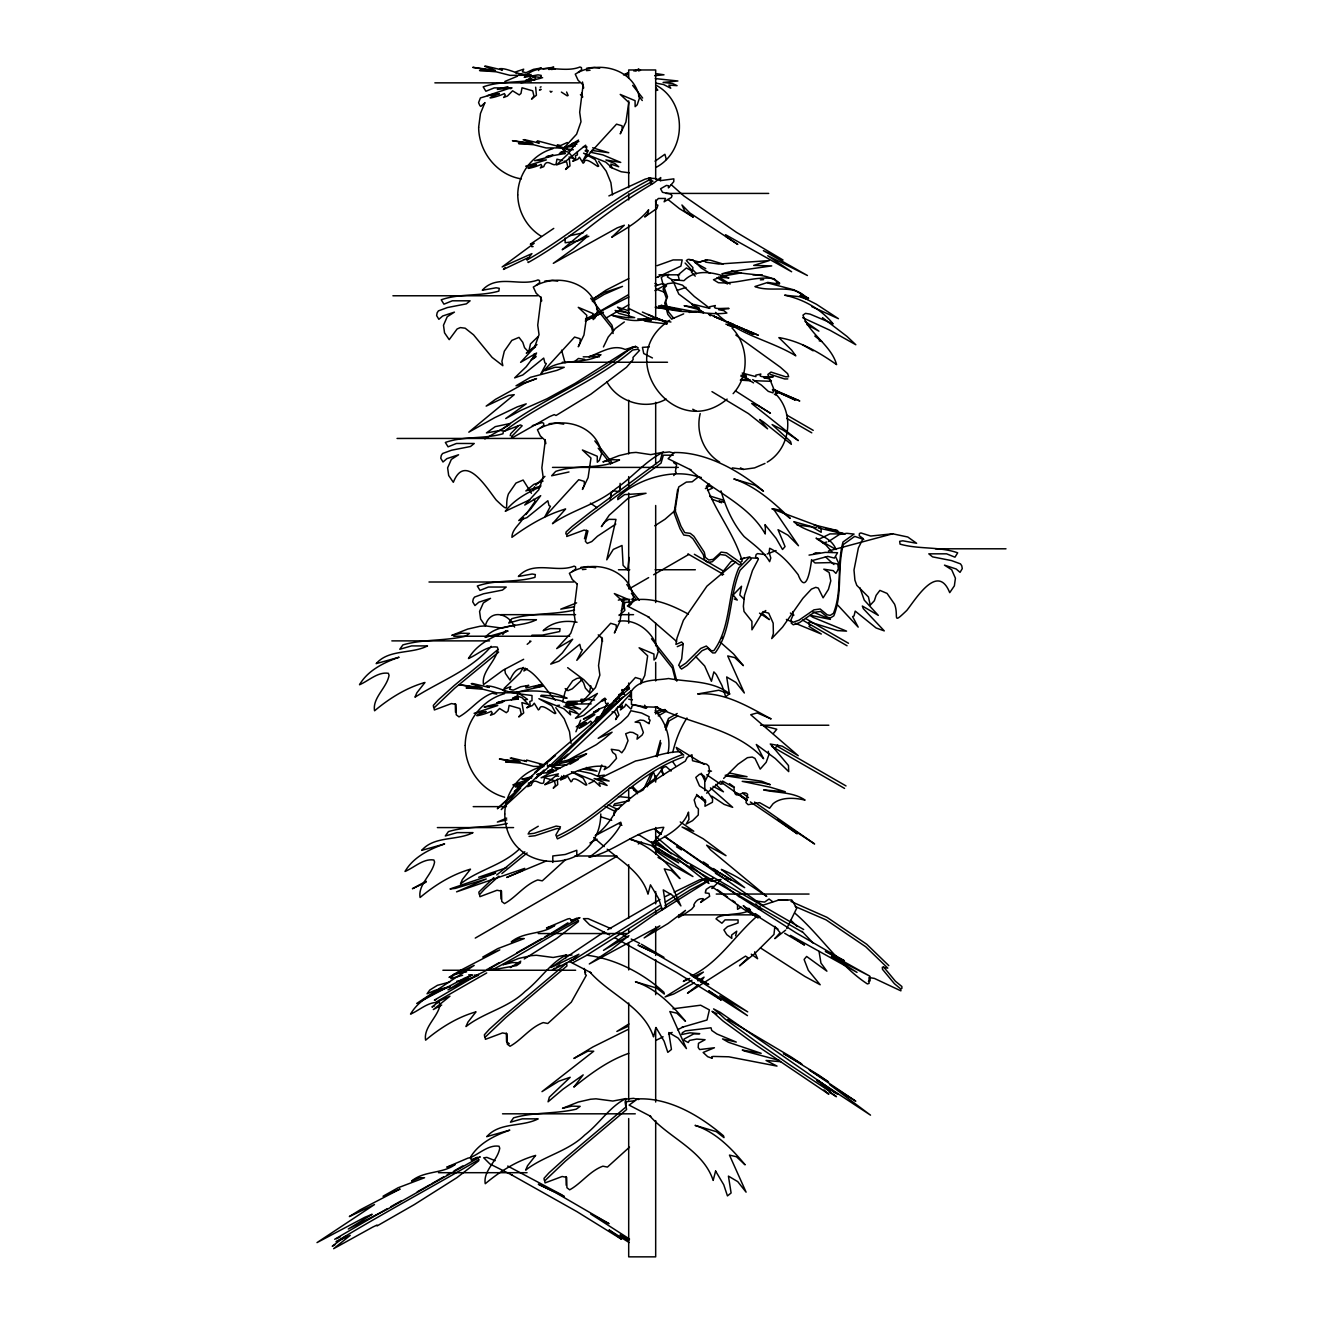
<?xml version="1.0" encoding="UTF-8"?>
<svg xmlns="http://www.w3.org/2000/svg" width="1323" height="1323" viewBox="0 0 1323 1323"><rect width="100%" height="100%" fill="white"/><g stroke="black" fill="none" stroke-linecap="round" stroke-linejoin="round"><path stroke-width="1.5" d="M619.743 485.855L619.693 491.693L613.343 490.8L610.978 492.884L610.3 500.077M620.057 489.212L620.123 483.375M838.517 569.419L838.716 563.284L835.689 556.884M568.014 754.143L559.927 760.493M604.727 700.347L604.925 698.097M610.68 497.597L611.176 492.189M629.087 557.463L627.714 569.998L623.1 565.351L622.025 545.473L613.277 549.425L606.761 559.827L615.972 519.426L608.828 519.344L604.561 522.304L601.386 526.637L609.241 515.176L628.69 497.779L646.054 493.281L624.605 494.604L617.808 499.631L617.874 497.564C636.661 479.075 674.201 467.466 699.867 477.537M477.256 1158.402L477.371 1157.212L471.087 1159.957M576.96 919.253L577.093 918.063L570.792 920.808M756.144 916.988L756.21 916.922C734.43 936.122 718.802 962.367 692.111 975.58M563.747 775.394L563.515 777.296L560.505 779.925L565.632 777.858L567.286 775.758L571.007 781.843L572.016 781.033C572.909 774.898 582.6 783.448 585.99 785.167L586.8 784.787L583.145 778.089L571.453 771.673M700.198 413.586C695.617 431.844 703.456 452.218 719.613 462.107M667.983 753.184C671.307 737.953 665.701 721.911 655.199 710.699M600.791 813.976C600.113 877.099 505.452 877.347 504.791 814.075M478.661 127.19L480.447 113.513L484.929 102.582M517.756 194.828C517.855 173.809 532.557 154.295 552.865 148.705M465.2 745.345C465.316 721.812 481.77 699.966 504.526 693.699M504.791 813.893C504.906 792.593 519.79 772.814 540.379 767.158M672.696 752.539C675.491 740.582 680.154 728.394 686.968 717.992M565.831 533.996L566.128 531.912L572.131 526.455L590.389 512.199L660.177 460.619L662.459 452.681L669.455 451.92L673.887 453.111M677.674 489.394L674.102 512.944L680.005 528.687L683.759 535.054L689.316 535.765L692.905 538.659L703.323 554.684L704.415 559.811L707.722 562.424L712.237 561.762L720.125 554.502L725.599 555.23L739.342 564.888L741.194 563.499M573.14 962.565L586.221 955.603L661.533 907.843M811.578 559.629C810.552 568.146 806.335 596.342 798.149 574.662C790.211 564.508 781.463 553.94 769.655 548.251L769.143 552.634L770.796 557.992L769.622 561.663C763.487 551.195 753.267 544.332 744.154 536.592C732.826 523.577 725.666 507.238 720.985 490.833M510.198 435.763L510.711 433.663L518.384 425.89M562.705 701.719L565.153 691.631L572.661 680.832L576.762 678.501L579.821 677.823L583.592 682.784L585.394 688.158L589.479 692.541L590.835 685.794M735.605 935.808L736.746 931.194L731.619 935.047L731.801 938.404L726.807 934.666L723.896 929.92L727.534 926.629L738.052 922.941L738.085 919.898L725.054 919.882L721.911 923.239L716.008 918.873L717.827 917.087C728.378 913.035 740.219 915.268 750.422 910.191L748.851 908.24M584.485 538.808L586.635 530.176M656.158 756.227L660.442 740.467M657.233 756.756L660.987 742.947M623.365 602.924L624.307 599.947L629.88 599.385M565.45 958.514L566.393 955.537L571.983 954.958M533.268 490.8L534.591 486.632M534.095 354.002L533.285 356.912L535.765 354.878M590.819 724.706L591.695 722.226L590.554 721.118C585.113 725.864 570.246 733.653 586.205 722.424L576.233 726.807L594.837 714.618L583.443 719.1L584.452 718.422L598.029 710.914L599.551 708.847L611.028 704.332M665.022 727.485L668.528 718.455L677.211 713.494M665.568 729.982L669.074 720.936L677.756 715.991M650.982 773.591L643.391 789.748L639.786 791.832L637.074 791.253L632.956 786.887M647.261 786.772L652.95 772.516M575.902 731.768L580.615 720.274M525.165 668.065L523.908 670.993L527.298 668.843M601.783 764.992L598.095 776.006L604.379 775.096M640.745 683.859L644.764 675.458L647.658 655.811L639.092 647.774L653.942 654.042L654.009 660.012L656.043 658.192L658.308 651.495C654.753 633.419 637.372 618.354 618.469 621.264M603.437 346.957L608.233 337.034L615.36 328.517L624.324 321.985M630.128 695.65L629.649 696.609L631.303 696.791M665.998 300.354L664.692 303.017L667.817 314.411L671.671 319.058M758.41 909.232L760.113 906.156M523.263 667.42L520.253 672.812L504.195 688.307M630.128 692.789L631.418 690.656L622.587 697.8L551.956 766.43M777.659 745.047L774.683 748.785L770.267 744.022L782.174 746.155L798.249 755.731L750.703 714.718L757.236 712.915L771.144 718.935C748.421 706.813 724.425 691.731 697.668 693.963L718.753 690.242L729.899 693.996C712.865 680.402 689.134 682.288 668.578 678.517C655.365 680.7 640.018 678.699 631.451 691.053L631.435 704.382L644.764 706.813L657.696 707.226L656.473 707.144C692.194 724.64 735.472 728.295 763.619 758.691L756.309 744.485L775.311 758.542L788.706 771.623L788.475 765.537L771.623 745.411M700.578 982.013L704.068 977.151L697.866 980.856M595.383 719.497L597.103 716.785L599.286 717.281M558.802 762.66L560.472 760.245L553.312 766.282M605.289 706.581L608.051 703.075L606.777 704.712M786.722 928.614L796.711 908.223L791.799 899.954L778.966 899.971L761.998 905.527M733.124 393.659C749.761 375.567 748.835 345.419 731.9 327.806M523.528 517.74C520.005 524.156 511.885 529.415 511.935 537.32C528.191 525.413 546.217 514.63 565.616 508.991L552.485 523.71C572.396 509.752 597.103 504.559 615.939 488.6C632.956 476.975 646.219 460.172 663.567 452.135L650.767 454.632L636.016 452.4L630.939 452.83L619.081 455.608L602.908 461.876L612.086 459.709L619.544 459.924C600.146 469.963 576.266 464.191 555.677 471.418L551.641 475.784L568.989 471.98M525.975 514.531L534.806 501.814L534.69 499.829L533.434 499.267M656.655 167.045C687.117 150.375 686.935 102.053 656.489 85.449M647.162 784.473L655.332 778.139L662.84 768.25M673.754 475.569L676.218 472.394L675.408 471.418L676.615 464.687L673.556 462.587M535.732 485.21L544.927 476.379M527.182 644.301L530.936 641.275L529.63 641.142M751.199 559.05L740.119 570.23C728.659 596.524 732.396 629.616 715.148 652.884L712.684 652.95L707.656 648.27L702.1 650.651L687.199 665.37L681.56 669.058L679.989 667.553M502.79 634.544L505.733 630.641M585.824 150.078L585.13 150.888L586.668 151.483M540.231 89.22L539.437 90.129L541.223 89.451M502.905 428.85C543.125 398.19 592.952 380.346 631.402 347.536L636.462 346.775L638.265 347.966M505.188 267.577L503.451 269.429L527.811 257.836M773.227 733.62L776.799 729.238L763.321 725.748M564.094 758.724L614.104 711.559L631.137 693.318M720.787 781.215L706.614 793.188M723.648 778.404L737.92 764.297L747.445 757.666L752.225 757.054L755.003 758.41L760.196 769.11L766.182 762.296L768.911 754.672L768.25 751.282M535.815 778.569L544.233 770.102L501.252 809.577L520.716 787.896L497.349 808.733L532.474 775.791L514.283 791.766L520.799 785.432L555.478 755.268L535.021 772.483L538.345 769.093L622.885 697.089L541.057 774.038M565.781 859.52L542.265 880.853L537.733 879.944C524.652 884.74 516.168 897.209 504.51 903.592L501.764 901.492L501.5 891.14L497.001 890.263L479.885 896.68L479.588 894.596L484.532 889.139L498.87 876.173M629.483 1147.157L607.422 1167.084L602.891 1166.175C589.81 1170.971 581.326 1183.44 569.667 1189.824L566.922 1187.723L566.657 1177.371L562.176 1176.494L545.043 1182.911L544.745 1180.827L565.467 1161.098L626.606 1109.534L625.812 1104.573L626.755 1101.596L634.197 1100.835M595.251 721.035L620.685 695.65L629.516 688.506M735.72 561.961L706.929 586.155L683.379 620.355L676.979 638.116L675.921 644.433L681.593 641.986L683.23 643.689L681.676 659.036L678.649 665.32L680.22 666.825L685.86 663.154L700.76 648.419L706.317 646.037L711.344 650.734L713.808 650.668C731.057 627.4 727.319 594.308 738.78 568.014L749.86 556.818L740.4 559.199M854.41 536.576L843.363 544.514C836.913 567.832 842.883 593.167 833.837 615.807L830.563 617.891L827.603 617.312L820.508 611.474L814.29 612.334L799.34 622.703L793.304 624.803L791.088 622.951M491.246 646.302C470.558 670.298 440.807 680.799 414.959 697.204L416.844 692.822L424.964 682.47C406.442 687.695 389.243 698.461 374.558 710.798C372.243 697.833 386.911 687.795 389.061 675.292L388.35 673.308C377.898 671.571 368.687 680.898 359.509 684.752C367.827 670.348 383.935 662.492 399.099 657.217L376.162 663.633C389.028 648.948 411.37 654.273 427.494 645.922L411.569 645.905L399.778 649.262L402.887 644.896C423.343 639.026 444.941 641.093 465.564 636.214L469.483 633.403L461.247 633.204L451.821 635.354L467.681 629.087L479.852 626.308L485.293 625.878L502.128 628.111L514.845 625.018M493.843 877.562L478.86 892.099L479.158 894.183M496.72 874.983L524.818 851.764M497.928 649.576L454.054 685.678L438.293 699.933L433.332 705.391L433.63 707.474M498.655 652.074L454.781 688.158L434.06 707.888L434.357 709.971L451.49 703.555L455.972 704.415L456.237 714.784L458.982 716.884C470.641 710.501 479.124 698.031 492.206 693.235L496.737 694.145M621.264 610.465L624.142 607.885L623.629 604.578M619.114 615.542L624.869 610.383L624.076 605.421L625.018 602.445L630.608 601.866M566.244 963.475L505.105 1015.039L489.328 1029.294L484.383 1034.768L484.681 1036.852M627.4 74.865L626.027 74.32L628.408 72.616L623.48 74.898M785.597 930.135L774.831 938.635L780.123 932.665L774.881 926.414L773.955 934.435L754.209 954.081L739.54 965.856L748.057 957.786L745.527 956.132L687.497 993.193L698.412 984.692M675.739 509.901L665.039 519.228L654.736 525.81M666.544 285.917L663.055 288.943L666.643 299.031M704.663 261.557L706.962 259.821L710.534 260.251L723.135 264.038M621.827 601.552L623.794 598.806L618.337 600.129M540.379 774.567L541.322 773.79M574.149 361.956L578.399 358.467L584.617 359.327M501.88 873.577L527.116 852.971M554.602 968.204L552.319 970.073L575.472 958.547M538.345 775.063L540.379 773.426L552.799 772.02L551.856 768.117L552.799 767.175L559.894 768.101M536.973 344.592L526.289 353.158L535.583 346.775M559.001 154.212L563.003 151.269L565.136 151.12L568.46 152.211L574.347 158.975L569.006 157.007M511.389 699.85L515.887 696.559L518.252 696.394L521.973 697.634L528.439 704.464L521.874 702.612L523.71 712.981L518.748 716.934L521.196 713.759L519.939 708.533L509.123 705.424L508.065 711.129L506.312 712.667L499.581 708.516L494.339 713.775L490.486 715.263L492.156 712.832L491.246 711.311C483.97 714.85 465.646 718.984 486.153 711.46L474.097 713.312L497.762 705.506L484.135 707.061L485.425 706.614L502.293 702.447L504.526 700.628L518.252 699.073L517.21 694.757L518.252 693.732L531.995 695.518L531.995 700.677L529.812 701.488L530.093 704.894L526.769 707.822L532.441 705.523L534.277 703.208L538.378 709.938L539.503 709.045C540.479 702.248 551.195 711.708 554.932 713.61L555.825 713.196L551.79 705.787L538.874 698.693L563.747 708.681L570.577 714.9L569.436 710.947L578.283 713.924L573.884 710.269L563.912 706.3L580.532 709.045L560.489 700.661L540.644 696.13L541.438 695.22L552.121 695.815L567.12 698.197C551.906 690.953 533.797 689.63 517.128 692.144L527.53 699.387L525.115 699.884M546.581 772.731L550.649 769.738L556.173 770.714M669.719 320.282C611.954 357.177 674.829 442.94 727.121 399.099M767.224 462.14C790.575 448.464 794.792 413.371 775.873 394.221M552.005 91.353L550.897 92.23L550.054 91.138M528.687 783.646L531.449 781.48M538.378 776.072L541.52 773.608M535.898 356.35L531.135 360.038L535.832 356.962M538.13 336.505L530.457 343.963L528.654 352.1L524.569 347.717L522.783 342.326L518.996 337.382L511.836 340.391L504.328 351.19L501.897 361.278L502.839 365.694L492.106 357.408L473.568 334.851L465.183 328.203L460.338 327.591L457.113 328.964L449.208 339.647L444.545 332.85L443.486 325.226L447.224 316.743L454.434 312.129L442.742 315.965L438.856 319.323L436.623 315.585L437.152 312.757L438.442 310.855L447.455 307.548L466.358 303.86L470.112 300.817L452.334 300.801L443.933 304.158L441.221 299.792C459.759 293.293 480.034 296.484 498.854 291.11L499.251 288.298L496.092 287.786L482.3 290.25C497.084 273.629 520.402 287.091 537.998 279.914L539.47 280.526L539.668 282.659L536.113 285.355M519.575 848.804C502.707 865.325 478.661 869.624 460.487 883.913L462.372 879.53L470.492 869.178C451.97 874.404 434.771 885.17 420.086 897.507C417.77 884.541 432.439 874.503 434.589 862.001L433.878 860.016C423.426 858.28 414.198 867.607 405.036 871.46C413.355 857.056 429.446 849.201 444.627 843.925L421.69 850.358C434.556 835.656 456.898 840.981 473.022 832.63L457.096 832.614L445.305 835.971L448.414 831.605C467.565 825.817 487.889 828.082 507.222 823.468M581.773 679.923L572.28 688.82L567.931 690.672L565.186 688.572M765.785 610.531L762.18 613.194L769.424 619.611L759.518 613.144M567.947 922.793L551.989 932.781M572.264 959.489L569.436 961.54L591.183 972.818L590.141 972.322C610.151 994.879 643.507 1006.621 653.512 1036.835L655.976 1027.475L664.113 1041.201L667.817 1052.347L671.456 1049.437L668.793 1032.552L678.104 1038.042L686.439 1048.593L669.835 1011.533L676.814 1013.17L685.479 1021.24C671.852 1004.819 656.208 988.595 635.437 981.798L656.688 988.066L664.311 994.036L663.848 992.217C643.028 973.182 615.046 958.679 586.965 955.256M334.669 1239.287L387.391 1208.61M709.376 484.036L706.383 486.219C715.941 512.282 734.563 534.343 742.186 561.101L740.334 562.473L726.592 552.832L721.118 552.104L713.229 559.348L708.731 560.009L705.407 557.396L704.316 552.27L693.897 536.262L690.308 533.367L684.752 532.64L681.014 526.289L675.094 510.529L678.666 486.996L686.339 482.085L692.161 481.804L698.097 477.09L701.339 477.438M705.391 488.634L709.872 485.359M623.232 702.53L621.545 703.737L622.587 706.614L620.388 709.889L624.754 706.614L625.796 704.183L630.889 709.045L631.65 708.003C630.939 701.918 642.35 707.607 646.021 708.384L646.699 707.822L644.566 705.176M438.955 1001.494L431.943 1007.051L434.556 1005.811M345.716 1236.046L332.238 1246.2L334.851 1244.96M655.083 161.158L664.907 154.278L666.329 159.554M687.58 978.557L683.313 981.451L689.763 978.441M635.883 71.095L638.926 69.044L633.949 71.078M626.54 687.133L627.565 686.439M615.79 524.057L597.434 536.245L591.778 541.554L587.313 543.406L585.361 541.305L587.941 530.936L584.088 530.076L566.724 536.493L567.005 534.409L573.008 528.935L591.265 514.68L661.053 463.116L663.352 455.178L673.291 455.211M691.929 980.26L665.039 996.947L673.639 994.036L694.377 982.807M695.286 978.044L703.406 972.074L693.417 976.787M553.758 228.399L530.358 244.193L534.194 243.283L502.128 266.948L531.929 253.619L526.868 260.019C570.196 235.726 607.257 201.129 651.66 178.704L649.825 177.944L645.144 179.134L608.878 195.92M828.595 541.504L839.328 534.509L846.803 533.318L854.046 534.079L842.983 542.017C836.549 565.334 842.503 590.67 833.457 613.31L830.183 615.393L827.222 614.815L820.144 608.993L813.926 609.853L798.976 620.206L792.94 622.306L790.707 620.454L793.039 615.162L792.709 611.557M660.144 905.345L575.77 958.58L571.652 960.647L578.912 954.247L550.93 967.576L604.363 931.756M520.799 961.16L510.43 967.526M524.206 958.993L556.57 938.536L578.349 921.734L578.482 920.543C549.707 936.056 521.378 954.809 491.991 969.974M665.237 902.154L689.035 887.27L704.316 879.348L699.702 879.762L674.151 892.215M664.94 905.709L690.424 889.767L705.705 881.829L704.944 881.068M607.72 929.689L660.012 899.557M578.068 72.418L581.624 69.739L581.425 67.605L579.954 66.993C562.358 74.171 539.04 60.709 524.255 77.329L538.048 74.865L541.206 75.378L540.809 78.189C521.973 83.564 501.715 80.372 483.176 86.871L485.888 91.237L494.289 87.88L512.067 87.897M540.247 428.007L543.803 425.311L543.604 423.178L542.132 422.583L532.309 425.675M572.197 571.586L575.77 568.89L575.555 566.757L574.083 566.145C556.487 573.322 533.169 559.861 518.401 576.481L532.177 574.017L535.335 574.529L534.955 577.341C516.119 582.715 495.844 579.524 477.305 586.023L480.017 590.389L488.419 587.032L506.213 587.048L502.442 590.091L483.54 593.779L474.527 597.086L473.254 598.988L472.708 601.816L474.957 605.554L478.827 602.197L490.535 598.36L483.325 602.974L479.571 611.458L480.629 619.081L485.293 625.878C489.808 608.547 508.875 612.979 514.597 627.102M741.062 907.165L737.539 909.331L737.523 904.585M592.406 301.479L604.181 294.401L622.521 286.38L603.983 292.631L593.614 298.601L606.116 290.101L628.69 278.607M628.359 294.764L600.642 310.855M658.044 276.954L657.051 277.383L680.882 266.121L682.188 259.936L673.126 259.92L657.068 265.675M441.7 1005.033L433.332 1009.548L449.936 996.219L435.763 1002.619L438.608 1000.535L486.732 972.934M556.371 967.146L559.91 965.029M538.263 826.247L529.647 831.373L528.142 833.986L534.112 833.325L556.156 826.081L560.489 826.809L555.825 835.045L556.503 836.45C602.23 815.696 634.808 770.846 682.701 754.54L680.138 751.778C665.138 751.613 650.469 758.377 635.586 760.973L597.88 779.28M484.698 103.045L480.811 106.402L479.885 105.625L478.579 102.665L480.398 97.935L492.817 94.264M658.259 715.941L666.709 710.947M606.248 317.933L628.756 304.803M639.803 70.532L640.514 70.119L638.463 70.913M484.813 438.922L509.57 424.633M628.938 589L648.65 577.622M653.612 574.761L688.77 554.453M569.932 764.281L578.25 759.485M657.746 713.593L664.907 709.459M475.255 938.09L616.981 856.262M638.265 843.975L641.589 842.056M655.447 712.254L658.771 710.335L665.684 710.236M541.471 938.801L516.913 952.709M544.977 936.783L548.483 934.782M431.248 1183.969L443.519 1176.941M447.025 1174.94L450.531 1172.939M454.037 1170.921L462.818 1165.91M478.331 974.39L434.374 1000.138L436.193 999.56M488.849 968.469L499.383 962.565M390.897 1206.642L401.415 1200.722M417.208 1191.858L429.495 1184.961M682.933 644.202L677.26 646.649M628.872 1023.985L616.865 1031.444L627.945 1026.416M523.66 659.284L503.236 670.083L483.507 684.586C481.192 671.621 495.86 661.583 498.01 649.08L497.299 647.096C486.847 645.359 477.636 654.687 468.458 658.54C476.776 644.119 492.884 636.28 508.049 631.005L485.111 637.421C497.977 622.736 520.319 628.061 536.443 619.71L520.518 619.693L508.727 623.05L511.836 618.684C532.293 612.814 553.89 614.881 574.513 610.002M585.477 319.058L628.772 296.997M426.155 881.217L412.412 888.725L426.155 882.127M813.612 553.907L815.844 552.716L820.144 553.345M589.942 842.916L597.053 839.146M654.902 290.597L666.18 284.71L662.228 283.701L654.951 285.983M670.86 893.901L665.304 896.564M572.115 143.595L578.895 141.511M627.83 1029.592L592.836 1046.989L573.868 1058.45L587.941 1051.14L593.729 1051.223L541.983 1091.64L558.719 1081.222L570.213 1077.286L549.359 1097.164L548.069 1101.811L562.903 1089.259L583.178 1074.888L573.818 1087.093C590.653 1073.598 608.133 1060.583 628.739 1053.34M655.894 1040.391L663.121 1036.835M668.545 1034.173L672.167 1032.403M677.574 1029.741L683.131 1027.012L681.973 1027.31L707.011 1020.016L709.393 1009.912L700.644 1005.215L672.96 1008.804M623.15 690.523L629.186 687.53L621.926 690.308M818.143 539.652L829.918 533.897L845.364 533.88M588.9 783.629L594.275 781.017M585.279 321.042L603.453 312.278L585.924 319.918M336.489 1238.708L340.011 1237.038M707.507 490.42L712.386 488.204L708.433 484.416M537.121 774.914L540.379 773.426L536.956 774.385M733.174 560.687L730.891 561.729L722.16 572.611L722.209 575.34M648.204 317.933C636.76 323.308 623.249 319.273 611.97 315.287L627.3 317.702L634.709 317.603L618.817 313.319L615.112 310.475L629.219 313.138L622.075 310.922L617.494 307.134L628.59 310.723L628.21 308.143L648.204 317.933L670.926 322.018M546.399 860.942L506.676 877.447L521.609 871.03L524.735 868.368L456.567 891.851L486.252 878.985L455.277 888.411L450.002 888.973L490.899 875.032L495.761 873.031L478.661 877.248L506.709 867.607M672.183 318.793L683.677 313.865M764.992 463.43L754.573 467.895L743.41 469.417L732.247 467.895M506.692 818.11L497.332 822.063L506.759 819.913M588.818 236.288L577.39 241.1L565.136 242.754L565.136 237.942M504.857 81.464L517.475 76.205M683.611 756.938C635.718 773.26 603.156 818.094 557.43 838.865L556.751 837.442M666.18 399.083C645.938 410.692 617.841 402.192 606.893 381.818M696.295 262.996L706.962 259.821L699.47 262.053L689.316 259.573M677.359 290.316L685.976 287.405M767.208 553.99L776.039 550.566M562.308 759.6L559.48 760.659L559.877 761.965L573.669 758.856L567.137 761.172L574.976 760.345L561.15 763.239L552.799 766.364L547.408 766.215M601.155 701.388L604.413 700.181M539.949 487.029C527.034 492.652 514.035 499.929 505.27 511.273L530.06 499.664M583.112 232.831L569.221 235.858M868.434 981.451L870.087 980.872L870.054 976.986M549.921 68.482L553.808 67.142L543.058 68.945M567.286 142.504L560.621 145.53L557.33 144.753M662.79 767.605L666.048 766.513L671.141 771.061M615.195 809.908L618.966 808.634M576.63 602.875L560.77 609.142L574.232 606.777M526.934 779.859L512.844 784.903L523.759 783.233C518.153 784.092 509.173 789.451 521.345 785.68M723.466 502.161L724.409 501.864L718.935 501.02L721.597 502.707L711.625 499.069M557.016 761.949L559.034 761.337L553.742 764.711L549.492 764.826M654.736 318.926L637.752 318.942L651.164 320.563C627.085 319.719 674.532 324.912 666.312 323.589L664.113 321.506L666.627 321.687M449.688 982.013L437.417 985.321L429.777 990.051L427.048 993.788L434.787 990.431L450.151 986.594C434.969 991.87 418.878 999.708 410.543 1014.113C419.722 1010.259 428.95 1000.949 439.401 1002.669L440.112 1004.653C437.963 1017.155 423.294 1027.194 425.609 1040.176C440.294 1027.839 457.493 1017.056 476.015 1011.847L467.895 1022.183L465.994 1026.565C484.185 1012.277 508.23 1007.977 525.099 991.456C540.214 979.83 550.517 962.466 566.459 954.991L553.163 957.472L536.344 955.256L530.903 955.686L518.715 958.447L502.856 964.715L512.282 962.565L520.534 962.764L516.615 965.575L496.588 969.131L487.112 969.23M462.62 975.266L450.829 978.623L453.938 974.257L466.688 971.826M823.055 543.058L826.759 542.017M568.361 705.275L573.157 704.034L565.764 704.547M689.3 312.443L695.931 311.186L703.456 312.079M828.396 551.013L892.661 533.797L907.776 537.006L916.607 543.273L902.815 540.809L899.657 541.322L900.053 544.133C918.89 549.508 939.148 546.3 957.687 552.816L954.974 557.181L946.573 553.824L928.796 553.841L932.55 556.867L951.452 560.572L960.465 563.863L961.755 565.764L962.284 568.609L960.051 572.346L956.165 568.989L944.473 565.136L951.684 569.75L955.421 578.234L954.363 585.857L949.716 592.671C937.759 562.407 915.913 598.955 906.801 610.416C891.156 625.349 899.21 616.452 894.58 604.214L887.072 593.415L879.911 590.389L876.124 595.35L874.338 600.741L870.253 605.107L868.45 596.987L856.791 585.361L854.906 580.152L853.996 569.998L858.379 547.92L863.125 538.56L859.239 535.683L859.437 533.533L860.909 532.937L870.732 536.03L892.661 533.797M629.483 800.613L614.715 803.805L613.607 805.608L621.413 804.897M543.075 481.043L533.831 484.367L525.843 490.949L540.991 485.954M809.031 555.114L825.337 552.369L837.558 552.716L834.383 558.091L827.751 556.388L812.339 560.539L815.034 562.97L830.695 562.589L837.872 564.078L838.567 568.807L835.904 573.388L833.192 570.643L823.782 569.171L829.157 572.512L830.794 580.863L828.43 589.38L823.104 597.847L818.276 588.09L815.745 587.346L811.429 589.132L802.912 598.294L782.571 627.102L771.722 638.596L773.376 633.568L773.178 623.183L768.713 613.194L763.09 611.573L751.944 629.814L751.911 621.397L744.022 611.474L743.377 606.265L744.502 595.449L752.489 570.445L758.377 559.182L755.549 556.95L756.128 554.585L757.517 553.593L765.438 554.668M740.682 559.05L744.27 558.124M760.378 279.864L763.619 279.616M507.883 86.673L497.349 89.402L510.81 87.864L487.443 95.57L499.35 93.735C479.108 101.16 497.2 97.092 504.377 93.586L505.27 95.091L503.633 97.489L507.437 96.017L512.613 90.824L519.244 94.925L520.981 93.404L522.023 87.781L532.706 90.84L533.93 96L531.532 99.142L536.427 95.239L535.65 87.186M510.116 88.724L511.29 88.426M532.623 776.485L521.924 779.247L531.565 778.139M725.186 775.261L747.032 776.684L729.717 773.045M618.817 694.608L623.249 693.55M566.806 146.721L576.977 144.042M509.123 692.012L518.252 691.896L542.761 686.174L534.112 687.084L541.322 684.52L526.074 687.96L525.644 686.521L528.753 685.347L520.667 686.753L513.208 690.143L509.52 689.266L510.81 686.571L502.542 689.961L504.824 691.516M456.716 981.302L471.302 978.325L478.529 975.283L474.163 975.084M565.351 706.267L578.316 704.001L591.199 703.869M551.542 69.54L555.23 68.779L548.714 69.457M649.246 346.94L642.432 347.354L643.739 353.539L652.437 357.954M778.073 900.136L787.582 900.268M534.707 80.091L531.036 78.867L525.661 80.323L529.481 81.249M565.136 151.12L560.274 152.443L565.136 153.518L564.193 149.648L565.136 148.738L573.306 149.797M518.252 696.394L512.811 697.883L518.252 699.073M552.799 769.606L547.871 770.945L552.799 772.02M720.704 276.507L741.293 272.869L721.928 273.811L728.659 271.992L771.722 265.906L753.68 265.394L769.258 260.598L718.786 264.038L705.705 262.152M629.053 788.343L632.129 787.913L637.603 793.75M615.923 698.891L620.007 698.362M654.653 75.676L663.997 74.799L656.919 73.741M556.818 705.572L559.497 705.242M520.865 82.671L524.255 82.274L528.687 79.033L531.036 78.867L531.036 81.513M565.136 153.518L546.134 156.775L552.865 154.907L550.864 156.511L534.657 160.645L546.333 159.901L525.694 166.218L536.46 164.565C518.153 171.295 534.525 167.608 541.008 164.449L541.818 165.788L540.33 167.971L543.77 166.632C546.68 157.52 552.501 166.863 556.04 164.267L556.966 159.173L562.341 160.629M575.174 146.142L564.127 147.333L569.188 150.59M529.068 836.401L535.038 835.739L557.082 828.479L559.96 828.975M586.817 68.135L594.06 67.374L599.666 68.267M586.453 70.632L590.058 70.251M544.861 281.055L552.104 280.311L557.711 281.187M548.995 423.724L556.239 422.963L563.714 424.154M580.962 567.302L588.189 566.542L595.664 567.732M582.385 569.601L586.006 569.221M567.799 703.819L577.308 702.943L566.922 701.885L568.047 701.455L583.36 701.008L580.615 700.495L581.078 699.239L594.556 699.983M510.38 423.443L495.265 426.651L486.434 432.919L500.226 430.455L503.385 430.951L502.988 433.762C484.152 439.153 463.893 435.945 445.355 442.444L448.067 446.827L456.468 443.47L474.246 443.486L470.492 446.512L451.59 450.217L442.577 453.508L441.287 455.41L440.757 458.254L442.99 461.992L446.876 458.634L458.568 454.781L451.358 459.395L447.621 467.879L448.679 475.503L453.326 482.316C465.283 452.036 487.129 488.6 496.241 500.061C511.885 514.994 503.831 506.097 508.462 493.859L515.97 483.06L523.131 480.034L531.433 493.297M543.902 766.563L533.516 766.381L520.865 763.123L505.601 761.932L515.805 761.816L499.399 759.022L520.154 761.816L510.265 758.062M531.681 246.69L533.086 246.591M602.296 699.586L606.248 699.338M703.406 312.939L697.353 309.152L684.14 305.712L699.305 308.077L691.83 304.439L694.277 304.571L709.823 308.391L709.756 306.738L715.33 305.547C710.55 310.492 726.443 307.548 729.105 308.507L718.687 309.731L723.863 310.64L726.889 313.038C710.021 315.436 687.117 310.227 673.639 307.73L661.004 305.365L674.465 308.557L658.474 306.142L680.865 310.558L655.183 307.267L679.873 311.285L696.03 312.178M741.062 379.288L750.141 379.966M655.282 78.586L677.889 80.984L663.104 82.423L672.514 83.531L677.078 85.648L668.876 85.119L670.744 88.228L663.518 84.507L655.91 83.151M787.797 378.907L784.721 378.973L770.118 374.293M740.318 380.131L750.091 380.759L747.644 378.576L740.946 376.261M529.233 74.452L519.195 74.22M556.966 147.2L565.136 147.928L546.101 147.944L533.616 144.736L518.55 143.546L528.621 143.43L512.431 140.685L532.921 143.446L523.147 139.725M531.945 635.205L542.364 635.106L559.679 631.551L560.076 628.739L550.583 628.541L543.125 630.707C551.79 621.876 565.334 620.007 577.026 622.24M434.87 82.853L579.441 82.853M666.13 193.423L768.696 193.423M658.953 274.82L679.625 274.82M752.886 274.82L762.329 274.82M392.914 295.773L537.485 295.773M583.211 356.83L599.435 356.83M562.275 362.254L667.503 362.254M397.049 438.442L541.62 438.442M552.501 467.399L678.302 467.399M935.394 548.797L1005.993 548.797M618.453 569.75L629.748 569.75M655.117 569.75L695.336 569.75M428.999 582.004L573.57 582.004M500.789 614.666L575.588 614.666M619.247 614.666L633.552 614.666M453.739 636.231L569.717 636.231M391.84 640.878L489.527 640.878M655.034 712.419L659.036 712.419M760.56 725.236L828.826 725.236M473.204 806.633L506.461 806.633M437.367 827.586L513.572 827.586M574.877 855.981L616.716 855.981M716.239 894.05L809.048 894.05M678.864 914.855L756.095 914.855M538.18 933.542L626.788 933.542M442.891 970.255L575.637 970.255M502.525 1113.817L635.288 1113.817M438.475 1172.691L527.067 1172.691M529.514 75.246L510 75.361L496.208 71.806L479.538 70.499L490.684 70.367L472.791 67.341L495.43 70.384L484.631 66.282L485.971 66.15L502.442 70.053L499.664 68.713C507.503 67.589 521.328 76.585 531.036 75.328L531.036 74.435M516.714 692.739L496.952 692.839L482.961 689.25L466.093 687.91L477.371 687.795L459.246 684.719L482.184 687.795L471.253 683.644L472.592 683.511L489.278 687.464L486.467 686.108C494.422 684.967 508.429 694.079 518.252 692.822L518.252 691.896M567.584 764.677L551.774 765.752L556.9 769.06M708.136 771.028L711.509 771.16M725.847 775.84L761.701 781.248L770.317 784.688L761.403 782.621L742.203 781.347L770.019 787.152L785.283 791.733L763.652 789.914C777.411 793.072 793.089 791.816 805.095 800.117C796.297 797.984 781.546 796.396 773.045 803.756L769.589 808.27L759.551 802.631L748.107 804.682L745.99 802.598L747.66 794.428C742.534 788.458 734.48 803.044 734 787.516L722.556 781.066L722.623 783.729L720.671 784.241L706.664 774.749M674.78 280.344L679.311 280.046L678.087 274.952L686.389 267.957L692.425 271.198M754.292 380.71L769.788 381.256L771.342 380.859L768.597 378.676L763.917 377.849L773.343 376.741C770.945 375.881 756.558 378.543 760.874 374.078L755.83 375.153L755.896 376.658L744.006 373.516M750.091 557.876L758.129 558.273M591.546 150.392L608.778 152.724L592.638 147.779M468.706 974.836L472.493 975.051M780.702 1061.691L766.05 1060.467L777.014 1066.09L728.808 1056.796L713.411 1056.432L711.708 1056.73L712.254 1058.317L707.689 1056.697L703.125 1052.463L714.437 1047.75L699.652 1049.569L698.18 1047.469L698.478 1043.301L705.076 1039.713L696.741 1039.068L689.465 1040.44L688.274 1042.524L684.223 1040.407L684.041 1039.068L693.649 1033.958L699.751 1033.676L690.011 1032.833L681.725 1034.52L682.387 1032.701L685.463 1030.882L710.997 1027.789L711.774 1030.485L716.917 1033.991L736.299 1042.077L722.523 1038.902L728.543 1042.309L761.172 1053.306L742.269 1050.032L744.006 1050.892L779.429 1060.418M612.02 711.923L614.666 712.088L616.948 716.305L615.575 719.613L618.949 715.065L616.386 708.202M629.649 797.686L618.354 796.545M736.994 793.304L737.854 793.387M583.393 146.621L587.065 147.002M617.692 706.895L621.347 707.226L620.421 705.936M754.59 900.847L764.611 902.088L769.027 898.995L772.715 901.74M542.645 77.743L531.036 76.238L529.928 74.683M521.361 178.886C497.001 175.132 478.744 151.698 478.661 127.388M629.252 172.817L621.182 171.742L609.903 167.029M583.426 769.06L597.02 771.226L586.436 767.456M628.723 699.222L632.394 699.85M563.747 147.845L537.518 140.833L536.741 141.941L539.255 143.132L524.355 139.61M543.521 764.694L526.537 760.03M547.457 765.488L551.41 766.282M767.588 282.907L794.147 289.886L808.618 298.37L800.795 295.012M816.374 527.579L796.942 524.884M741.095 375.236L746.37 376.36L743.278 374.244M590.223 152.178L602.858 154.923L620.752 162.415L605.901 159.967L614.815 163.506L618.734 166.781L610.829 164.102L611.854 167.641L605.752 162.101L583.542 153.17L595.085 159.504L598.691 166.119L597.88 166.483C594.556 164.78 584.981 156.346 584.105 162.415L583.096 163.209L579.424 157.205L577.804 159.273L572.743 161.307L575.703 158.71L575.455 155.667L577.39 154.94L577.39 151.864M578.234 770.681L591.017 773.459L609.142 781.05L594.11 778.552L603.123 782.141L607.108 785.465L599.104 782.753L600.146 786.342L593.944 780.719L573.107 772.219M818.209 527.943L843.065 533.599M819.185 340.838L821.699 341.417L814.803 336.059M631.749 599.187L635.205 599.981M638.678 1099.529L633.485 1098.338L626.044 1099.099L625.101 1102.076L625.878 1107.037L564.739 1158.617L548.979 1172.873L544.018 1178.33L544.315 1180.414M813.728 524.768L837.79 530.705L825.883 528.671L843.975 533.649M775.51 392.766L777.742 393.344L775.559 392.584M656.059 90.411L657.812 90.146L655.712 87.55M665.32 292.515L655.662 288.96M727.782 325.226L733.967 326.847L725.88 324.168M731.454 270.702C747.032 276.16 766.282 271.992 779.71 283.205L776.32 282.08M723.516 500.177L709.806 495.993L710.319 496.836M511.488 757.947L526.587 761.502L524.04 760.295M600.559 816.721L611.706 820.326M540.197 87.219L541.09 86.838M561.2 777.246L562.143 777.56L561.564 776.072M564.127 161.108L566.641 161.952L567.749 166.632L565.566 169.46L569.998 165.937L569.303 158.644M811.826 306.638L838.451 318.694L816.44 304.273L799.787 295.773M854.691 536.377L863.787 539.47M734.248 598.988L737.291 600.047L733.124 594.986L741.558 586.238L739.822 595.019L744.154 599.336M663.402 711.179L655.398 706.68M546.498 763.586L547.474 763.933M743.923 329.047L732.942 324.648L752.919 333.71L708.367 313.865L710.335 315.784M809.279 621.843L837.409 630.575L846.555 631.137L812.686 617.196L809.957 615.212L830.414 619.412L812.884 611.921M802.697 317.685L829.918 330.237L855.816 344.741L847.001 336.439L822.443 317.652M558.637 776.287L556.173 775.758M660.574 180.606L655.216 178.539L648.799 178.125L651.611 184.277M721.118 319.505L714.122 316.329L758.311 335.265L750.124 331.626M733.686 324.433L727.7 322.051L732.512 324.085M777.494 391.161L772.864 389.326M655.348 317.404L665.899 321.869M694.674 262.417L705.754 268.635M665.006 321.588L658.391 318.926L665.386 321.82M795.255 623.249L821.302 634.015L808.998 626.407L809.792 625.531L808.634 622.984M651.148 180.441L652.983 181.201C608.58 203.626 571.519 238.206 528.208 262.516L527.827 261.937M663.865 321.357L665.188 321.902M504.526 797.207C481.77 790.956 465.316 769.093 465.2 745.56M773.244 389.508L776.419 390.847M652.785 316.528L653.579 316.858L647.989 314.427M660.971 320.414L642.383 312.046M774.236 389.789L799.77 400.968L776.799 391.343L795.305 400.075L772.4 389.739M813.165 350.827L802.416 344.724M665.436 321.985L655.811 317.884L659.119 319.389M714.8 881.482L704.828 878.753L708.996 883.483M718.406 883.036L723.846 885.352L739.127 896.63L738.466 896.118L796.198 932.93L844.157 960.647L825.337 951.287L869.839 976.159L831.324 956.364L857.023 972.388L790.41 935.344L804.483 945.052L784.704 933.294M495.149 1160.668L486.881 1157.393L483.722 1157.807L489.94 1163.992L512.381 1175.254L511.356 1174.758L576.811 1211.57L621.545 1239.271L609.043 1229.91L629.136 1242.529M714.122 316.329L719.877 318.793M726.443 878.042L731.321 880.142L720.175 872.982M746.238 329.94L749.066 331.163M616.948 809.13L608.1 804.781M615.559 811.627L605.058 806.435M771.822 508.809L815.431 525.099L821.054 528.274L821.203 532.293L810.966 526.389L793.8 521.659C805.856 533.417 829.488 532.607 836.07 549.525L816.076 538.13L825.949 545.059L832.365 552.369M786.391 619.429L791.534 621.711M539.453 764.644L540.644 765.174M614.186 700.462L617.279 701.851M760.51 947.946L804.913 976.473L820.194 984.775L808.287 970.272L804.103 959.473L806.633 956.446L826.908 971.181L820.938 963.045L819.053 951.419M535.517 78.289L531.036 76.238L530.01 77.247L531.036 78.867M727.832 1019.421L791.038 1056.895L801.821 1064.105L783.414 1053.455L818.92 1075.252L828.545 1081.933L809.263 1069.927L855.783 1101.232L829.538 1084.529L870.517 1115.157L817.267 1080.064L826.362 1086.58M609.572 934.898L589.661 924.827L583.443 918.642L588.123 918.642L610.978 928.663M790.989 901.443L827.04 917.352L866.78 944.291L888.808 965.625M795.272 906.553L826.032 919.849L865.755 946.788L887.783 968.122L882.325 967.212L882.474 969.296L894.398 983.7L900.847 989.009L900.897 990.861L874.354 978.392L869.029 977.532L869.079 983.369L867.408 983.948C839.162 965.542 820.574 935.295 795.106 913.35M507.734 1166.059L561.547 1194.669L564.243 1196.472L538.312 1184.234L554.999 1192.271L609.043 1223.676L590.637 1213.968L629.55 1239.056M713.047 786.342L723.466 791.816L715.71 784.39M627.863 937.312L619.429 932.996M631.253 939.049L639.72 943.398M692.739 409.237L696.03 410.94M740.45 467.879L743.41 469.417M807.03 324.681L818.887 331.147L805.029 321.373M629.07 1239.849L620.057 1234.987L628.491 1240.643M774.368 394.188L776.088 395.114M641.423 944.258L663.948 957.323L638.017 945.085L654.703 953.106L708.764 984.527L690.341 974.819L747.71 1011.88L719.762 995.839L747.462 1015.634L708.748 990.762L721.25 1000.122L676.516 972.422L614.748 937.693M711.972 391.625L748.421 413.586L767.572 428.834L759.617 419.474L763.669 422.103L791.336 444.346L790.526 441.435L772.103 424.551L782.968 430.041L798.331 440.592L751.679 403.532L757.351 405.169L770.433 413.239L735.456 390.864M638.314 834.499L651.875 842.867L658.788 851.367L651.181 845.414L629.913 839.146C650.701 845.926 666.329 862.166 679.956 878.588L671.307 870.517L664.311 868.88L680.915 905.924L672.58 895.39L663.27 889.883L665.949 906.768L662.294 909.678L658.589 898.532L650.453 884.822L647.989 894.183C641.953 873.312 622.918 862.364 607.174 849.184M561.382 92.097L567.236 95.851L568.129 95.454L566.608 92.031M654.918 283.436L657.564 284.925M658.06 857.469L692.938 876.554L656.059 851.251M688.373 614.12C672.398 605.454 654.356 597.516 635.801 599.782L627.334 605.967L649.08 617.229L648.038 616.733L676.599 641.457M657.432 832.068L660.954 834.069M618.866 823.601L621.909 825.32M655.034 849.217L678.749 862.943L658.341 848.423M717.066 1013.865L712.006 1011.301L723.234 1021.207L755.532 1044.74L828.843 1094.237L823.981 1089.937M786.573 414.959L813.232 430.355M786.738 418.382L811.793 432.836M694.343 554.287L723.78 571.271M805.707 618.585L848.49 643.276M687.91 553.89L723.615 574.496M790.377 613.045L793.949 615.112M802.581 620.09L847.051 645.756M776.799 745.99L846.009 785.928M771.789 746.404L844.57 788.425M651.594 841.693L803.673 929.507M651.875 845.182L802.234 932.004M680.254 821.914L693.765 831.224L682.04 827.007L703.108 838.699L726.013 855.683L706.631 845.182L710.633 849.961L766.745 896.432C752.225 886.642 737.523 875.909 721.333 869.409L744.667 887.65L704.63 864.101L664.493 836.268M671.72 279.533L667.354 276.887L668.793 274.324L662.988 276.143L661.285 277.648L663.203 284.925M727.65 880.771L715.412 873.263M709.971 273.348L701.24 268.04L693.219 260.102L688.158 259.341L686.339 260.532L692.888 267.527L692.69 269.611L696.493 273.646M716.967 277.598L727.435 283.982M718.604 276.97L730.114 284.015M676.5 846.819L681.527 849.912M777.941 929.044L753.415 913.631L743.245 905.61L749 911.878L758.244 917.848L743.873 909.331L712.981 887.419M666.511 323.837L664.113 321.506M742.22 373.003L745.692 375.203M752.671 379.585L761.37 385.059L768.283 391.36L772.913 392.848L773.872 389.177L767.869 374.442L770.978 372.061L785.581 376.757L788.657 376.691L787.648 373.681L780.372 367.232L735.803 335.05M743.096 376.327L753.548 382.893M656.258 843.098L668.115 850.672M829.223 1092.186L836.434 1096.701L830.183 1092.103M816.936 1080.825L822.046 1084.149M703.241 861.901L708.334 865.225M713.411 868.55L718.488 871.874M711.774 796.115L724.194 804.417L732.694 807.328L710.468 787.863M747.048 908.124L750.323 910.323M755.251 913.614L760.179 916.889M739.392 794.428L747.032 799.621M732.247 900.268L735.356 902.385M750.406 801.936L797.273 833.804L777.395 819.45L814.621 843.975L754.523 802.052M590.405 503.137L597.053 507.734M655.728 830.364L660.524 833.755M665.32 837.145L762.891 905.478M654.868 829.422L661.285 833.986M715.545 312.36C737.771 335.099 769.738 339.961 795.801 355.837L791.65 350.132L778.883 337.597C799.803 340.954 819.35 352.53 836.599 364.619C831.191 345.071 809.229 334.157 802.962 315.155L805.492 313.369L810.04 314.113L833.126 323.87C821.037 309.02 803.243 299.147 784.622 295.194L799.357 296.666L807.609 299.411C794.875 282.312 771.772 293.243 754.92 286.562L767.77 282.411L779.313 284.114L774.17 278.74C755.284 275.664 737.209 284.28 718.339 282.692L713.494 279.715L720.026 277.301L728.94 277.913C714.503 272.505 696.278 268.139 683.958 280.691L671.819 279.616L671.737 280.608L675.061 282.973L682.569 285.206L694.327 296.468L709.26 307.879M751.249 954.181L757.583 958.728L754.623 951.865M709.525 880.556L690.457 865.523M707.788 882.772L677.657 858.875M717.645 889.883L727.501 896.977M721.283 782.24L747.131 800.613L738.333 794.296M729.453 783.613L734.397 787.202M830.976 1089.805L835.921 1093.46M702.678 311.98L678.765 294.037L673.87 282.857L667.404 283.701L663.914 286.727L667.503 296.815L665.535 300.801L668.661 312.178L673.82 318.396M742.633 793.205L748.487 797.587M509.305 1043.764L506.56 1041.664L506.345 1033.031M541.438 236.387C527.067 227.705 518.021 211.796 517.756 195.027M704.018 764.396L676.251 747.379L677.31 749.86L683.776 755.135M687.299 862.993L656.043 836.764M671.34 853.815L655.811 840.353M671.274 184.724L683.925 195.986L736.398 232.302L783.051 260.019L763.371 250.642L807.427 275.515L767.704 255.719L791.634 271.761L725.55 234.7L725.666 236.354L737.804 244.424L689.878 213.003L681.94 204.982L684.867 211.233L693.285 217.204L679.509 208.703L667.834 199.376M585.642 972.752L584.121 968.403M825.42 556.785L833.903 564.524M567.65 667.668L583.873 679.757L593.084 689.448M593.696 837.509L604.181 846.588M720.374 642.217L733.537 653.893L743.377 665.667L734.728 657.597L727.733 655.943L744.336 693.004L736.001 682.47L726.691 676.963L729.37 693.847L725.715 696.758L722.011 685.612L716.322 674.532L713.874 671.886L711.427 681.262L704.679 665.998L695.451 656.307M696.559 794.428L705.374 802.267M801.986 931.309L813.364 943.316M761.519 910.274L755.797 903.874M598.244 634.858L602.428 638.794L598.542 665.601L599.865 675.11L595.466 687.563L581.425 702.811L597.401 693.45L587.081 707.177L575.439 718.323L583.625 715.412L604.528 698.527L605.702 703.373L607.141 704.018L601.535 714.569L635.404 677.508L640.878 679.146L641.109 682.718M790.873 920.279L797.141 926.48M555.313 700.148C544.729 689.978 523.197 648.253 510.016 680.088L505.369 673.291L504.84 669.488M516.483 73.46L515.523 72.517L516.846 71.475L523.693 69.176L522.403 71.822L526.058 72.699L533.417 69.358L541.405 67.969L538.329 69.127L538.759 70.549M695.253 276.143L691.433 272.108L691.648 270.008L685.099 263.029M580.433 94.628L582.682 97.125L581.541 93.222M837.277 604.594L858.197 627.135L852.591 616.601L854.03 615.956L855.204 611.094L876.107 627.978L884.277 630.889L863.324 608.663L862.331 606.017L878.307 615.377L864.266 600.129L859.867 587.677M883.483 966.799L895.406 981.219L901.873 986.511L901.906 988.38M632.642 85.367L642.647 98.034M638.529 95.769L642.283 100.531M590.686 298.287L611.97 325.21L613.475 331.031M596.574 308.689L611.606 327.707L613.111 333.512M594.821 440.939L612.351 463.116M598.194 448.183L610.73 464.026M626.771 584.518L639.29 600.361M631.402 593.349L636.413 599.683M651.495 638.728L672.795 665.651L676.814 681.163M657.399 649.146L672.415 668.148L675.425 679.774M598.641 161.174L606.166 171.097L610.895 182.64L612.499 194.928M555.776 707.656L564.21 718.769L569.502 731.702L571.04 743.493M701.653 796.479L705.804 802.151M672.779 761.8L675.656 765.951M661.202 771.193L663.501 774.55M663.683 774.732L661.153 768.15M528.357 783.1L529.183 784.473L527.679 786.672L531.151 785.316C534.095 776.072 539.999 785.548 543.588 782.918L544.53 777.759L554.337 780.57L555.462 785.316L553.246 788.177L557.727 784.605L557.363 779.131M622.058 689.531L624.539 694.575M565.07 362.783L561.58 350.198M701.273 773.26L704.762 780.653L704.828 790.724M653.893 772.797L655.332 778.139M633.7 788.938L634.114 790.509M721.746 636.644L722.209 638.447M582.484 81.976L583.675 88.029M540.925 296.914L541.719 300.949M601.75 637.355L602.544 641.39M545.059 439.583L545.853 443.602M622.405 690.639L623.05 694.211M566.442 962.648L566.972 965.955L505.816 1017.536L485.111 1037.249L485.409 1039.332L502.525 1032.932L507.023 1033.792L507.271 1044.161L510.033 1046.261C521.692 1039.861 530.176 1027.392 543.24 1022.596L547.788 1023.506L571.304 1002.173L586.354 975.249L585.163 974.257L584.667 969.213M613.938 812.405L614.137 815.398M565.979 1176.594L566.194 1185.243M500.822 890.362L501.037 899.012M455.294 703.654L455.509 712.303M655.679 179.366L655.679 69.97L628.69 69.97L628.69 78.222M655.679 200.005L655.679 319.719M655.679 402.291L655.679 464.224M655.679 505.502L655.679 602.511M655.679 623.15L655.679 645.856M655.679 662.376L655.679 680.948M655.679 707.788L655.679 713.973M655.679 775.906L655.679 782.091M655.679 827.503L655.679 854.344M655.679 891.504L655.679 903.874M655.679 910.075L655.679 914.193M655.679 926.58L655.679 955.487M655.679 959.605L655.679 994.698M655.679 1027.723L655.679 1102.042M655.679 1120.614L655.679 1256.85L628.69 1256.85L628.69 1118.547M628.69 100.928L628.69 187.618M628.69 193.82L628.69 200.005M628.69 224.778L628.69 317.669M628.69 400.224L628.69 453.888M628.69 476.594L628.69 486.93M628.69 493.115L628.69 588.074M628.69 612.83L628.69 623.15M628.69 683.015L628.69 689.217M628.69 790.36L628.69 800.68M628.69 864.663L628.69 918.327M628.69 928.647L628.69 932.781M628.69 943.101L628.69 969.941M628.69 1002.966L628.69 1099.975M576.795 855.898L576.795 850.276L565.219 854.493L552.799 855.948L552.799 862.431M656.225 202.138L656.175 204.486L657.911 205.197L656.853 208.488L644.681 216.972L647.873 213.615L648.634 209.762C638.992 221.884 624.737 229.309 611.739 237.297L624.34 225.241L617.279 227.837L553.312 263.343L573.256 248.84L585.543 238.041L586.965 235.014L562.209 249.749C590.62 224.811 621.149 202.386 653.81 182.987L660.739 177.563L660.309 180.656L673.837 178.853L673.771 181.631L668.429 187.899L668.495 185.733L666.395 185.435L660.574 188.759L662.492 192.315L670.381 193.935L672.051 195.655L671.406 197.441L664.129 201.807L665.519 198.45L658.358 198.467L655.563 201.509L656.225 202.138M649.146 722.738L649.113 723.731L643.755 720.456L640.266 720.059L635.09 722.093L639.836 722.639L643.375 732.512L642.102 735.075L637.008 739.177L637.785 735.175L633.006 732.512L629.897 732.165L625.663 733.752L628.028 740.682L624.754 748.752L621.793 752.804L618.949 750.422L611.243 749.265L612.747 752.506L615.575 754.59L616.518 758.377L609.225 766.563L604.131 769.705L605.901 766.629C584.353 763.404 564.574 778.156 544.696 784.721L558.389 773.856L541.107 777.792L584.452 755.35L586.602 753.68L568.41 760.014L596.342 744.651L604.313 738.763L612.102 732.181L598.178 738.333L620.801 722.689L627.962 715.925L630.873 710.732L641.622 713.031L649.113 716.686L648.816 719.034L650.106 720.192L649.146 722.738M765.372 526.868L765.256 533.979C748.438 504.278 714.255 491.875 689.911 469.467L691.003 469.963L668.115 458.701L674.151 452.516C706.267 451.97 740.004 471.021 763.487 491.18L754.92 485.21L733.818 478.943C755.979 486.401 773.624 502.492 790.195 518.401L780.09 510.314L773.277 508.677L798.48 545.738L788.012 535.203L778.023 529.696L785.052 546.581L782.521 549.492L776.105 538.345L764.959 524.619L765.372 526.868M705.457 800.365L704.944 806.269L712.436 802.251L712.601 799.075L706.995 790.658L699.487 785.879L695.815 777.378L699.569 774.22L701.868 774.517L704.597 776.535L705.291 780.884L709.69 771.706L708.764 766.116L706.631 764.181L692.541 760.725L691.979 754.738L687.282 757.269L685.297 761.138C661.136 775.824 636.876 791.121 616.253 810.569C610.763 820.194 604.247 829.058 595.218 835.64L620.735 822.228L621.297 823.799C614.037 837.426 601.75 848.506 589.016 857.321C615.294 851.747 637.471 828.992 663.815 827.322L661.368 832.928L652.437 843.396C666.412 836.186 682.784 827.685 688.506 812.107L688.952 819.417L686.157 824.097L692.541 820.64L698.279 815.001L698.412 809.014L695.997 806.402L694.162 799.935L696.543 795.619L705.457 800.365M715.611 1171.053L713.163 1180.414C703.158 1150.2 669.785 1138.458 649.775 1115.884L650.817 1116.397L629.087 1105.118L637.537 1098.933C669.339 1097.379 700.148 1115.967 723.483 1135.795L723.962 1137.615L716.338 1131.645L695.071 1125.377C715.859 1132.157 731.487 1148.397 745.114 1164.819L736.464 1156.749L729.469 1155.111L746.089 1192.155L737.738 1181.621L728.427 1176.114L731.106 1192.999L727.452 1195.909L723.747 1184.763L715.611 1171.053M478.761 1159.709L478.645 1160.899L456.865 1177.685L414.281 1204.608L377.072 1225.941L377.005 1225.048L372.639 1227.132L333.628 1248.697L350.231 1235.368L336.059 1241.768C382.86 1213.406 431.877 1187.161 478.761 1159.709M541.157 297.84L537.733 325.16L539.04 334.653L534.641 347.122L520.601 362.37L536.576 353.009L526.256 366.719L514.63 377.882L522.8 374.971L543.703 358.086L544.878 362.932L546.316 363.577L540.71 374.111L574.579 337.067L580.069 338.705L580.284 342.277L578.3 346.775L583.956 335.017L586.833 315.354L578.267 307.333L593.117 313.601L593.184 319.571L595.218 317.752L597.483 311.054C592.638 281.898 556.636 272.406 533.301 287.074L536.179 293.259L541.157 297.84M583.112 84.92L579.689 112.24L580.995 121.733L576.596 134.202L562.556 149.449L578.531 140.089L568.212 153.799L556.586 164.945L564.756 162.051L585.659 145.166L586.833 150.012L588.272 150.657L582.666 161.191L616.535 124.147L622.025 125.784L622.24 129.356L620.255 133.855L625.911 122.096L628.789 102.433L620.222 94.413L635.073 100.68L635.139 106.65L637.173 104.831L639.439 98.134C634.593 68.961 598.575 59.485 575.257 74.154L578.134 80.323L583.112 84.92M545.291 440.509L541.868 467.813L543.174 477.322L538.775 489.775L524.735 505.022L540.71 495.662L530.391 509.388L518.765 520.534L526.934 517.624L547.838 500.739L549.012 505.584L550.451 506.246L544.844 516.78L578.713 479.72L584.204 481.357L584.419 484.946L582.434 489.427L588.09 477.669L590.968 458.023L582.401 449.985L597.252 456.253L597.318 462.223L599.352 460.404L601.618 453.723C596.772 424.551 560.754 415.058 537.436 429.743L540.313 435.912L545.291 440.509M577.258 584.071L573.818 611.391L575.125 620.884L570.742 633.353L556.685 648.601L572.661 639.241L562.341 652.967L550.715 664.113L558.885 661.202L579.788 644.318L580.962 649.163L582.401 649.808L576.795 660.342L610.664 623.298L616.154 624.936L616.369 628.508L614.401 633.006L620.04 621.248L622.918 601.585L614.352 593.564L629.202 599.832L629.268 605.802L631.303 603.983L633.568 597.285C628.723 568.129 592.721 558.637 569.386 573.306L572.28 579.491L577.258 584.071M454.897 1164.703C442.444 1173.898 423.988 1170.59 411.569 1181.075L419.838 1177.718L424.567 1177.735L398.107 1187.756L383.025 1196.24L400.108 1189.03L360.303 1209.751L349.355 1216.565L374.492 1204.558L317.007 1242.611L364.784 1217.309L372.127 1214.282L348.313 1229.001L387.341 1209.255L480.249 1156.831L472.063 1159.924L470.194 1157.691L467.962 1158.121L446.794 1167.167L454.897 1164.703M554.618 925.538C542.149 934.749 523.693 931.442 511.273 941.91L519.559 938.553L524.288 938.569L497.812 948.608L482.73 957.075L499.813 949.881L460.007 970.602L449.059 977.399L474.196 965.393L416.712 1003.462L464.505 978.144L471.831 975.134L448.017 989.852L487.046 970.09L579.954 917.666L571.784 920.758L569.899 918.542L567.666 918.972L546.498 928.002L554.618 925.538M705.622 891.074L705.324 892.942L709.012 893.356L709.674 896.283L700.644 902.435L703.604 899.078L702.629 898.648C698.329 898.267 695.236 901.509 693.715 905.114L694.443 905.825L691.731 909.133L684.867 913.862L678.467 917.6L685.479 910.406L668.065 923.504L644.136 937.924L659.863 925.868L589.297 963.971L611.424 949.467L628.971 935.659L603.503 950.377L653.678 915.268L711.757 878.803L713.097 878.191L710.931 881.283L721.052 879.497L711.956 888.527L713.312 886.377L710.468 886.575L706.201 889.387L705.622 891.074M486.847 1136.589L509.785 1130.156C494.62 1135.448 478.513 1143.287 470.194 1157.691C479.373 1153.838 488.584 1144.511 499.036 1146.247L499.747 1148.232C497.597 1160.734 482.928 1170.772 485.243 1183.738C499.929 1171.401 517.128 1160.635 535.65 1155.409L527.53 1165.761L525.644 1170.144C543.819 1155.855 567.865 1151.556 584.733 1135.035C599.865 1123.409 610.151 1106.045 626.093 1098.57L612.814 1101.05L595.978 1098.818L590.538 1099.248L578.366 1102.026L562.507 1108.294L571.933 1106.144L580.169 1106.342L576.249 1109.154C555.627 1114.049 534.029 1111.965 513.572 1117.836L510.463 1122.202L522.254 1118.845L538.18 1118.861C522.056 1127.213 499.714 1121.887 486.847 1136.589M511.968 436.16L511.455 438.26L549.458 416.695L554.287 414.612L556.007 415.505L590.901 394.171L626.523 367.248L633.171 359.525L632.956 357.442L639.522 350.446L637.703 349.255L632.642 350.016C594.192 382.827 544.365 400.687 504.162 431.331L520.452 424.931L522.172 425.791L511.968 436.16M635.586 346.378L624.688 352.017L574.959 383.455L546.912 398.818L520.733 410.444L505.717 418.564L526.223 403.846L517.293 406.872L494.686 417.671L468.805 432.174L514.25 394.667L508.76 395.428L486.153 406.111L495.53 399.314L524.818 383.207L536.543 378.593L516.003 385.803L530.473 377.32L557.033 370.324L564.243 367.298L555.065 367.265L544.894 370.622C560.754 357.64 584.005 365.115 601.006 354.762L596.441 354.564L588.851 356.73C600.262 352.96 612.863 343.798 625.134 349.47L635.586 346.378M599.551 708.847L593.514 712.402L599.551 708.847M719.365 1013.616L724.806 1018.793L757.103 1042.342L789.153 1064.453L830.414 1091.822L821.021 1083.917L837.988 1094.286L720.241 1012.376L713.577 1008.903L719.365 1013.616M504.526 700.628L496.968 702.745L504.526 700.628M753.382 334.306L744.469 330.221L753.382 334.306"/></g></svg>
